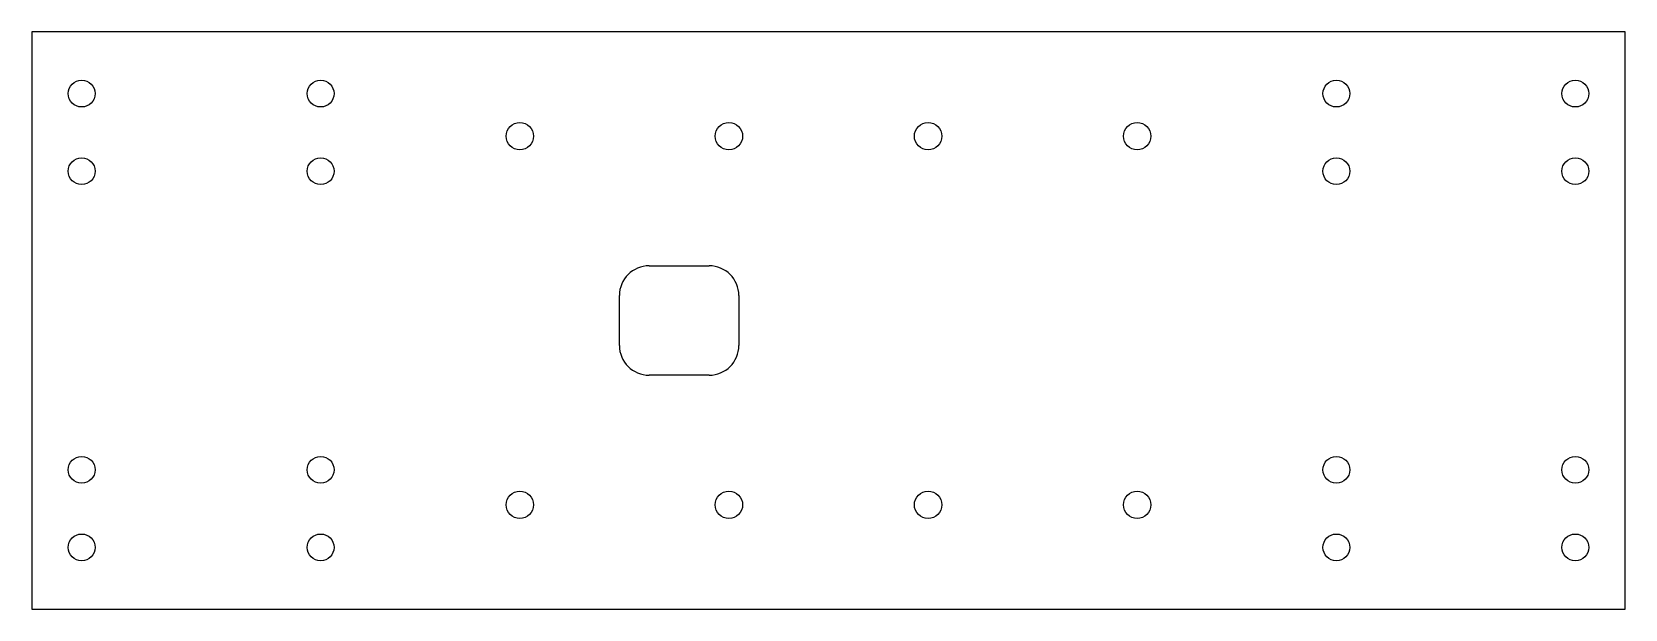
# Model space of a CAD drawing. Header units: millimetres. Extents: x 0 to 320, y 0 to 116.
import ezdxf

# ---------------------------------------------------------------- set-up
doc = ezdxf.new("R2010")
doc.units = ezdxf.units.MM

msp = doc.modelspace()

# ---------------------------------------------------------------- linework, layer by layer
at = {"layer": 'CUT'}
for p, q in [((0, 116), (0, 0)), ((320, 116), (0, 116)), ((320, 0), (320, 116)), ((124, 69), (136, 69)), ((118, 53), (118, 63)), ((142, 63), (142, 53)), ((136, 47), (124, 47)), ((0, 0), (320, 0))]:
    msp.add_line(p, q, dxfattribs=at)
for centre, radius in [((10, 103.6002), 2.6924), ((58, 103.6002), 2.6924), ((262, 103.6002), 2.6924), ((310, 103.6002), 2.6924), ((98, 95.04), 2.75), ((140, 95.04), 2.75), ((180, 95.04), 2.75), ((222, 95.04), 2.75), ((10, 88), 2.6924), ((58, 88), 2.6924), ((262, 88), 2.6924), ((310, 88), 2.6924), ((10, 28), 2.6924), ((58, 28), 2.6924), ((262, 28), 2.6924), ((310, 28), 2.6924), ((98, 20.96), 2.75), ((140, 20.96), 2.75), ((180, 20.96), 2.75), ((222, 20.96), 2.75), ((10, 12.3998), 2.6924), ((58, 12.3998), 2.6924), ((262, 12.3998), 2.6924), ((310, 12.3998), 2.6924)]:
    msp.add_circle(centre, radius, dxfattribs=at)
for centre, start, end in [((124, 63), 90, 180), ((136, 63), 0, 90), ((124, 53), 180, 270), ((136, 53), -90, 0)]:
    msp.add_arc(centre, 6, start, end, dxfattribs=at)

doc.saveas('drawing.dxf')
